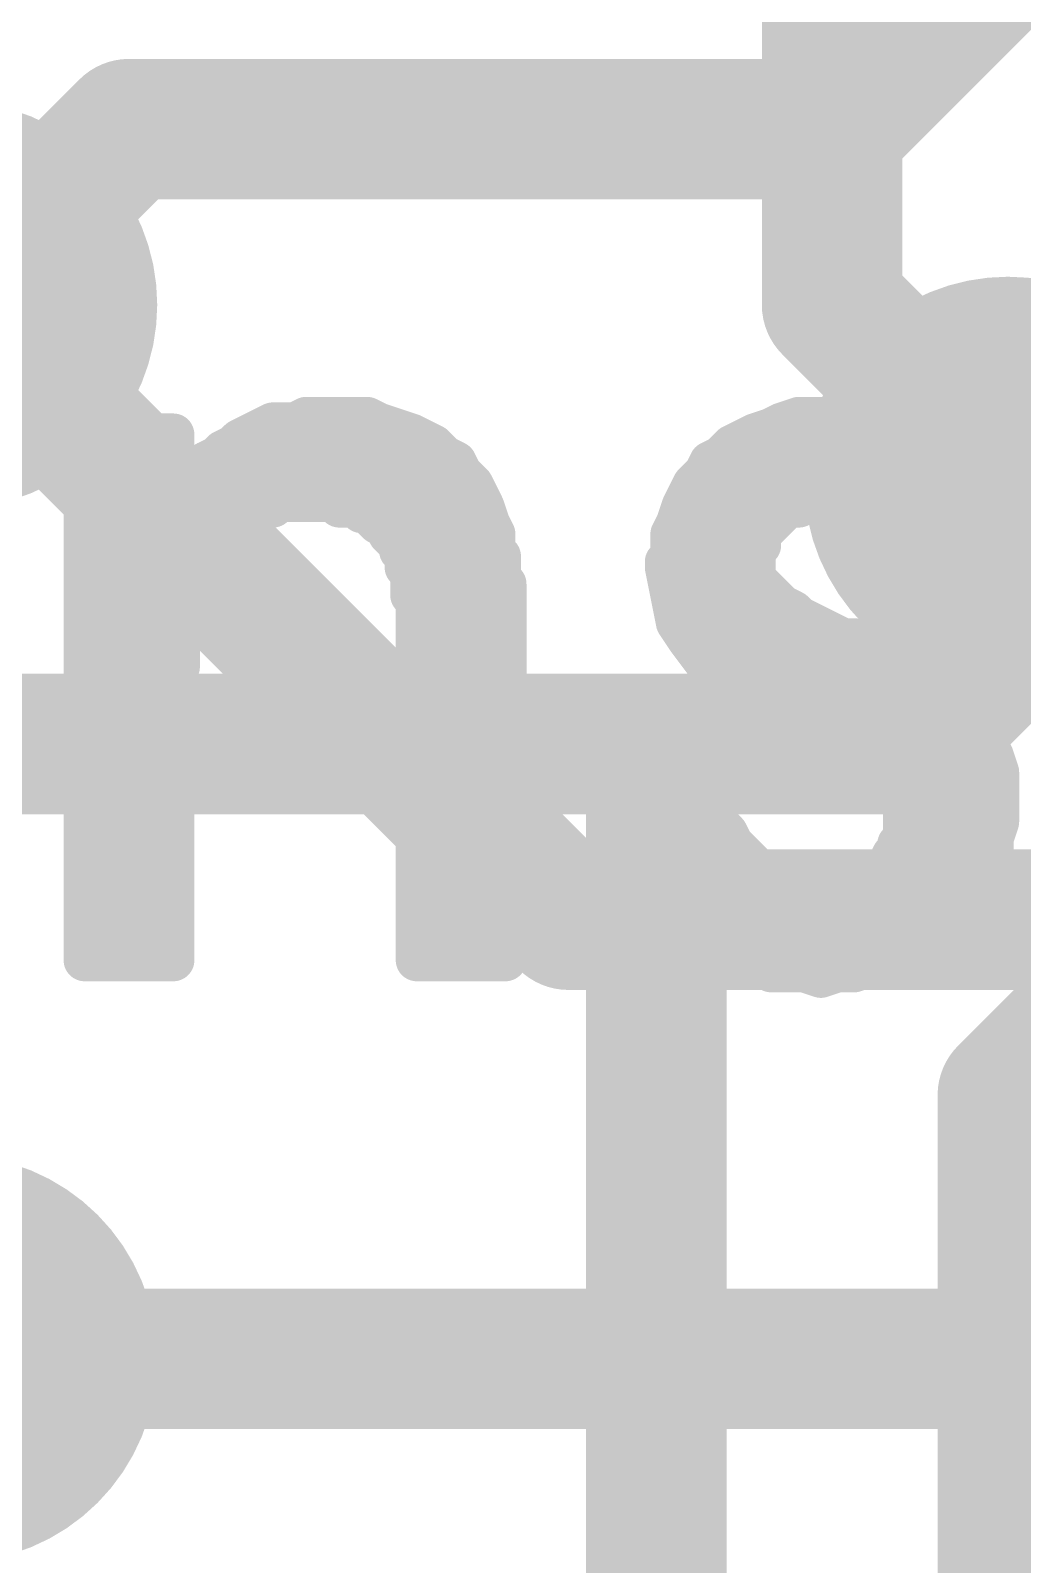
# Model space of a CAD drawing. Extents: x -0.5 to 61.7, y -0.1 to 16.6.
# Drawn here: x 24.905 to 26.696, y 3.756 to 6.528 of the extents above; entities that cross this region are included whole.
import ezdxf

# ---------------------------------------------------------------- set-up
doc = ezdxf.new("R2010")
doc.units = 0
for name, color, linetype in [('1', 12, 'CONTINUOUS'), ('16', 132, 'CONTINUOUS'), ('18', 110, 'CONTINUOUS'), ('21', 41, 'CONTINUOUS')]:
    doc.layers.add(name, color=color, linetype=linetype)

# ---------------------------------------------------------------- blocks, each defined once
blk = doc.blocks.new('ROUNDV')
at = {"const_width": 0.5}
blk.add_lwpolyline([(0, -0.25, 1), (0, 0.25, 1), (0, -0.25)], format="xyb", dxfattribs=at)

msp = doc.modelspace()

# ---------------------------------------------------------------- linework, layer by layer
at = {"layer": '1', "const_width": 0.254}
for points in [[(26.3525, 6.0325), (26.3525, 7.62)], [(25.8763, 4.9213), (24.765, 6.0325)], [(26.67, 5.715), (26.3525, 6.0325)], [(26.8288, 4.9213), (25.8763, 4.9213)], [(24.765, 4.1275), (26.67, 4.1275)], [(26.67, 4.1275), (27.6225, 3.175)]]:
    msp.add_lwpolyline(points, dxfattribs=at)
at = {"layer": '1', "const_width": 0.127}
for points in [[(26.3974, 6.0774, 1), (26.3076, 5.9876)], [(26.289, 6.0325, 1), (26.416, 6.0325)], [(26.6251, 5.6701, 1), (26.7149, 5.7599)], [(25.8763, 4.9848, 1), (25.8763, 4.8578)], [(25.8313, 4.8763, 1), (25.9212, 4.9662)], [(26.7149, 4.1724, 1), (26.6251, 4.0826)], [(26.67, 4.064, 1), (26.67, 4.191)]]:
    msp.add_lwpolyline(points, format="xyb", dxfattribs=at)
at = {"layer": '16', "const_width": 0.254}
for points in [[(26.3525, 6.35), (26.9575, 6.955)], [(25.0825, 6.35), (24.765, 6.0325)], [(26.3525, 6.35), (25.0825, 6.35)], [(26.8288, 5.715), (26.67, 5.715)], [(26.8288, 5.5716), (26.496, 5.2388)], [(27.4638, 5.3975), (26.67, 4.6037)], [(24.13, 5.2388), (26.035, 5.2388)], [(26.035, 5.2388), (26.496, 5.2388)], [(26.035, 1.27), (26.035, 5.2388)], [(26.67, 4.6037), (26.67, 2.9845)]]:
    msp.add_lwpolyline(points, dxfattribs=at)
at = {"layer": '16', "const_width": 0.127}
for points in [[(25.0825, 6.4135, 1), (25.0825, 6.2865)], [(25.1274, 6.3051, 1), (25.0376, 6.3949)], [(26.3525, 6.2865, 1), (26.3525, 6.4135)], [(26.3076, 6.3949, 1), (26.3974, 6.3051)], [(26.67, 5.7785, 1), (26.67, 5.6515)], [(26.035, 5.3023, 1), (26.035, 5.1753)], [(26.0985, 5.2388, 1), (25.9715, 5.2388)], [(26.035, 5.1753, 1), (26.035, 5.3023)], [(26.496, 5.1753, 1), (26.496, 5.3023)], [(26.451, 5.2837, 1), (26.5409, 5.1938)], [(26.7335, 4.6037, 1), (26.6065, 4.6037)], [(26.6251, 4.6487, 1), (26.7149, 4.5588)]]:
    msp.add_lwpolyline(points, format="xyb", dxfattribs=at)
at = {"layer": '21', "const_width": 0.0762}
for points in [[(25.3422, 5.818), (25.3223, 5.808)], [(25.3823, 5.818), (25.3422, 5.818)], [(25.4023, 5.828), (25.3823, 5.818)], [(25.5123, 5.828), (25.4023, 5.828)], [(25.5323, 5.818), (25.5123, 5.828)], [(25.5623, 5.808), (25.5323, 5.818)], [(26.2623, 5.818), (26.2423, 5.808)], [(26.2923, 5.828), (26.2623, 5.818)], [(26.3823, 5.828), (26.2923, 5.828)], [(26.4023, 5.818), (26.3823, 5.828)], [(26.4223, 5.818), (26.4023, 5.818)], [(26.4423, 5.808), (26.4223, 5.818)], [(25.1623, 5.798), (25.0023, 5.798)], [(25.0023, 5.798), (25.0023, 5.588)], [(25.0023, 5.7912), (25.1623, 5.7912)], [(25.1623, 5.688), (25.1623, 5.798)], [(25.2823, 5.788), (25.2722, 5.778)], [(25.3023, 5.798), (25.2823, 5.788)], [(25.2887, 5.7912), (25.6059, 5.7912)], [(25.3223, 5.808), (25.3023, 5.798)], [(25.5922, 5.798), (25.5623, 5.808)], [(25.6122, 5.788), (25.5922, 5.798)], [(25.6323, 5.778), (25.6122, 5.788)], [(26.1923, 5.788), (26.1723, 5.778)], [(26.2123, 5.798), (26.1923, 5.788)], [(26.1987, 5.7912), (26.4691, 5.7912)], [(26.2423, 5.808), (26.2123, 5.798)], [(26.4623, 5.798), (26.4423, 5.808)], [(26.4723, 5.788), (26.4623, 5.798)], [(26.4923, 5.778), (26.4723, 5.788)], [(25.2423, 5.758), (25.2223, 5.748)], [(25.2523, 5.768), (25.2423, 5.758)], [(25.2722, 5.778), (25.2523, 5.768)], [(25.6523, 5.758), (25.6323, 5.778)], [(25.6723, 5.748), (25.6523, 5.758)], [(26.1523, 5.758), (26.1323, 5.748)], [(26.1723, 5.778), (26.1523, 5.758)], [(26.5123, 5.768), (26.4923, 5.778)], [(26.5222, 5.748), (26.5123, 5.768)], [(25.2123, 5.728), (25.1923, 5.718)], [(25.2223, 5.748), (25.2123, 5.728)], [(25.6822, 5.728), (25.6723, 5.748)], [(25.7023, 5.708), (25.6822, 5.728)], [(26.1223, 5.728), (26.1023, 5.708)], [(26.1323, 5.748), (26.1223, 5.728)], [(26.5423, 5.738), (26.5222, 5.748)], [(26.5523, 5.718), (26.5423, 5.738)], [(25.0023, 5.715), (25.1623, 5.715)], [(25.1923, 5.718), (25.1822, 5.698)], [(25.1908, 5.715), (25.6953, 5.715)], [(25.7123, 5.688), (25.7023, 5.708)], [(26.1023, 5.708), (26.0922, 5.688)], [(26.1093, 5.715), (26.5553, 5.715)], [(26.5623, 5.708), (26.5523, 5.718)], [(26.5723, 5.688), (26.5623, 5.708)], [(25.1723, 5.688), (25.1623, 5.688)], [(25.1822, 5.698), (25.1723, 5.688)], [(25.3422, 5.668), (25.3523, 5.678)], [(25.3523, 5.678), (25.4523, 5.678)], [(25.4523, 5.678), (25.4623, 5.668)], [(25.7223, 5.668), (25.7123, 5.688)], [(26.0922, 5.688), (26.0823, 5.668)], [(26.2923, 5.668), (26.3023, 5.678)], [(26.3023, 5.678), (26.3622, 5.678)], [(26.3622, 5.678), (26.3723, 5.668)], [(26.5823, 5.668), (26.5723, 5.688)], [(25.2722, 5.638), (25.2823, 5.648)], [(25.2823, 5.648), (25.2923, 5.658)], [(25.2923, 5.658), (25.3023, 5.658)], [(25.3023, 5.658), (25.3123, 5.668)], [(25.3123, 5.668), (25.3422, 5.668)], [(25.4623, 5.668), (25.4923, 5.668)], [(25.4923, 5.668), (25.5023, 5.658)], [(25.5023, 5.658), (25.5123, 5.658)], [(25.5123, 5.658), (25.5222, 5.648)], [(25.5222, 5.648), (25.5323, 5.638)], [(25.7323, 5.638), (25.7223, 5.668)], [(26.0823, 5.668), (26.0723, 5.638)], [(26.2423, 5.638), (26.2523, 5.648)], [(26.2523, 5.648), (26.2623, 5.658)], [(26.2623, 5.658), (26.2722, 5.668)], [(26.2722, 5.668), (26.2923, 5.668)], [(26.3723, 5.668), (26.3823, 5.658)], [(26.3823, 5.658), (26.3923, 5.658)], [(26.3923, 5.658), (26.4023, 5.648)], [(26.4023, 5.648), (26.4123, 5.648)], [(26.4123, 5.648), (26.4223, 5.638)], [(26.4723, 5.588), (26.5922, 5.648)], [(26.5922, 5.648), (26.5823, 5.668)], [(25.0023, 5.6388), (25.2731, 5.6388)], [(25.2323, 5.608), (25.2423, 5.618)], [(25.2423, 5.618), (25.2523, 5.628)], [(25.2523, 5.628), (25.2623, 5.638)], [(25.2623, 5.638), (25.2722, 5.638)], [(25.5314, 5.6388), (25.732, 5.6388)], [(25.5323, 5.638), (25.5423, 5.638)], [(25.5423, 5.638), (25.5523, 5.628)], [(25.5523, 5.628), (25.5523, 5.618)], [(25.5523, 5.618), (25.5623, 5.608)], [(25.7423, 5.618), (25.7323, 5.638)], [(25.7423, 5.588), (25.7423, 5.618)], [(26.0723, 5.638), (26.0623, 5.618)], [(26.0623, 5.618), (26.0623, 5.588)], [(26.0725, 5.6388), (26.2431, 5.6388)], [(26.2223, 5.618), (26.2323, 5.628)], [(26.2223, 5.598), (26.2223, 5.618)], [(26.2323, 5.628), (26.2423, 5.638)], [(26.4215, 5.6388), (26.5739, 5.6388)], [(26.4223, 5.638), (26.4223, 5.628)], [(26.4223, 5.628), (26.4322, 5.628)], [(26.4322, 5.628), (26.4322, 5.618)], [(26.4322, 5.618), (26.4423, 5.608)], [(25.2223, 5.588), (25.2323, 5.598)], [(25.2323, 5.598), (25.2323, 5.608)], [(25.5623, 5.608), (25.5723, 5.598)], [(25.5723, 5.598), (25.5723, 5.588)], [(26.2123, 5.588), (26.2223, 5.598)], [(26.4423, 5.608), (26.4523, 5.598)], [(26.4523, 5.598), (26.4523, 5.588)], [(25.0023, 5.588), (25.0023, 4.848)], [(25.2223, 5.588), (25.0023, 5.588)], [(25.0023, 5.588), (25.2223, 5.588)], [(25.0023, 5.5626), (25.2046, 5.5626)], [(25.2023, 5.558), (25.2123, 5.578)], [(25.2123, 5.578), (25.2223, 5.588)], [(25.5723, 5.588), (25.5823, 5.578)], [(25.7423, 5.588), (25.5723, 5.588)], [(25.5723, 5.588), (25.7423, 5.588)], [(25.5823, 5.578), (25.5823, 5.558)], [(25.5823, 5.5626), (25.7523, 5.5626)], [(25.7523, 5.578), (25.7423, 5.588)], [(25.7523, 5.538), (25.7523, 5.578)], [(26.0623, 5.568), (26.0523, 5.568)], [(26.0523, 5.568), (26.0523, 5.558)], [(26.0523, 5.5626), (26.2123, 5.5626)], [(26.0623, 5.588), (26.0623, 5.568)], [(26.2123, 5.588), (26.0623, 5.588)], [(26.0623, 5.588), (26.2123, 5.588)], [(26.2123, 5.538), (26.2123, 5.588)], [(26.4523, 5.588), (26.4523, 5.578)], [(26.4723, 5.588), (26.4523, 5.588)], [(26.4523, 5.588), (26.4723, 5.588)], [(26.4523, 5.578), (26.4623, 5.578)], [(26.4623, 5.578), (26.4723, 5.588)], [(25.1923, 5.528), (25.2023, 5.548)], [(25.2023, 5.548), (25.2023, 5.558)], [(25.5823, 5.558), (25.5922, 5.548)], [(25.5922, 5.548), (25.5922, 5.508)], [(25.7623, 5.528), (25.7523, 5.538)], [(26.0523, 5.558), (26.0623, 5.508)], [(26.2223, 5.528), (26.2123, 5.538)], [(25.1822, 5.508), (25.1923, 5.528)], [(25.1822, 5.478), (25.1822, 5.508)], [(25.5922, 5.508), (25.6023, 5.498)], [(25.7623, 4.848), (25.7623, 5.528)], [(26.0623, 5.508), (26.0723, 5.458)], [(26.2323, 5.518), (26.2223, 5.528)], [(26.2423, 5.508), (26.2323, 5.518)], [(26.2523, 5.498), (26.2423, 5.508)], [(25.0023, 5.4864), (25.1822, 5.4864)], [(25.6023, 5.498), (25.6023, 4.848)], [(25.6023, 5.4864), (25.7623, 5.4864)], [(26.0666, 5.4864), (26.2655, 5.4864)], [(26.2623, 5.488), (26.2523, 5.498)], [(26.2823, 5.478), (26.2623, 5.488)], [(25.1723, 5.458), (25.1822, 5.478)], [(25.1723, 5.378), (25.1723, 5.458)], [(26.0723, 5.458), (26.0922, 5.428)], [(26.2923, 5.468), (26.2823, 5.478)], [(26.3123, 5.458), (26.2923, 5.468)], [(26.3323, 5.448), (26.3123, 5.458)], [(26.0922, 5.428), (26.1223, 5.388)], [(26.3523, 5.438), (26.3323, 5.448)], [(26.3723, 5.428), (26.3523, 5.438)], [(26.3923, 5.428), (26.3723, 5.428)], [(26.4123, 5.418), (26.3923, 5.428)], [(25.0023, 5.4102), (25.1723, 5.4102)], [(25.6023, 5.4102), (25.7623, 5.4102)], [(26.1056, 5.4102), (26.4279, 5.4102)], [(26.4322, 5.408), (26.4123, 5.418)], [(26.4523, 5.398), (26.4322, 5.408)], [(26.4723, 5.388), (26.4523, 5.398)], [(25.1623, 5.358), (25.1723, 5.378)], [(26.1223, 5.388), (26.1523, 5.368)], [(26.1523, 5.368), (26.1923, 5.348)], [(26.4923, 5.378), (26.4723, 5.388)], [(26.5123, 5.368), (26.4923, 5.378)], [(26.5323, 5.358), (26.5123, 5.368)], [(25.1623, 4.848), (25.1623, 5.358)], [(26.1923, 5.348), (26.2323, 5.328)], [(26.5523, 5.338), (26.5323, 5.358)], [(25.0023, 5.334), (25.1623, 5.334)], [(25.6023, 5.334), (25.7623, 5.334)], [(26.2203, 5.334), (26.5602, 5.334)], [(26.2323, 5.328), (26.2722, 5.308)], [(26.5723, 5.328), (26.5523, 5.338)], [(26.5823, 5.308), (26.5723, 5.328)], [(26.2722, 5.308), (26.3123, 5.288)], [(26.3123, 5.288), (26.3523, 5.268)], [(26.6023, 5.298), (26.5823, 5.308)], [(26.6122, 5.278), (26.6023, 5.298)], [(25.0023, 5.2578), (25.1623, 5.2578)], [(25.6023, 5.2578), (25.7623, 5.2578)], [(26.3523, 5.268), (26.3823, 5.258)], [(26.3823, 5.258), (26.4223, 5.238)], [(26.3827, 5.2578), (26.6224, 5.2578)], [(26.6223, 5.258), (26.6122, 5.278)], [(26.6323, 5.238), (26.6223, 5.258)], [(26.4223, 5.238), (26.4423, 5.208)], [(26.6423, 5.218), (26.6323, 5.238)], [(26.4423, 5.208), (26.4723, 5.188)], [(26.6523, 5.188), (26.6423, 5.218)], [(25.0023, 5.1816), (25.1623, 5.1816)], [(25.6023, 5.1816), (25.7623, 5.1816)], [(26.4723, 5.188), (26.4823, 5.158)], [(26.4744, 5.1816), (26.6523, 5.1816)], [(26.6523, 5.098), (26.6523, 5.188)], [(26.4823, 5.158), (26.4823, 5.068)], [(26.1423, 5.128), (25.9923, 5.068)], [(26.1423, 5.108), (26.1423, 5.128)], [(25.0023, 5.1054), (25.1623, 5.1054)], [(25.6023, 5.1054), (25.7623, 5.1054)], [(26.0858, 5.1054), (26.1436, 5.1054)], [(26.1523, 5.088), (26.1423, 5.108)], [(26.4823, 5.1054), (26.6523, 5.1054)], [(26.6423, 5.068), (26.6523, 5.098)], [(25.9923, 5.068), (26.0023, 5.038)], [(26.1623, 5.078), (26.1523, 5.088)], [(26.1723, 5.058), (26.1623, 5.078)], [(26.4823, 5.068), (26.4723, 5.058)], [(26.6423, 5.038), (26.6423, 5.068)], [(26.0023, 5.038), (26.0123, 5.008)], [(26.1822, 5.048), (26.1723, 5.058)], [(26.1923, 5.038), (26.1822, 5.048)], [(26.2023, 5.028), (26.1923, 5.038)], [(26.4623, 5.038), (26.4523, 5.018)], [(26.4723, 5.048), (26.4623, 5.038)], [(26.4723, 5.058), (26.4723, 5.048)], [(26.6323, 5.008), (26.6423, 5.038)], [(25.0023, 5.0292), (25.1623, 5.0292)], [(25.6023, 5.0292), (25.7623, 5.0292)], [(26.0052, 5.0292), (26.2011, 5.0292)], [(26.0123, 5.008), (26.0323, 4.988)], [(26.2123, 5.018), (26.2023, 5.028)], [(26.2223, 5.008), (26.2123, 5.018)], [(26.2323, 4.998), (26.2223, 5.008)], [(26.4322, 5.008), (26.4223, 4.998)], [(26.4423, 5.008), (26.4322, 5.008)], [(26.4523, 5.018), (26.4423, 5.008)], [(26.4579, 5.0292), (26.6393, 5.0292)], [(26.6122, 4.978), (26.6323, 5.008)], [(26.0323, 4.988), (26.0423, 4.958)], [(26.2523, 4.988), (26.2323, 4.998)], [(26.2623, 4.988), (26.2523, 4.988)], [(26.2823, 4.978), (26.2623, 4.988)], [(26.3923, 4.988), (26.3823, 4.978)], [(26.4023, 4.988), (26.3923, 4.988)], [(26.4223, 4.998), (26.4023, 4.988)], [(25.0023, 4.953), (25.1623, 4.953)], [(25.6023, 4.953), (25.7623, 4.953)], [(26.0423, 4.958), (26.0623, 4.938)], [(26.0473, 4.953), (26.5989, 4.953)], [(26.3123, 4.978), (26.2823, 4.978)], [(26.3323, 4.968), (26.3123, 4.978)], [(26.3523, 4.978), (26.3323, 4.968)], [(26.3823, 4.978), (26.3523, 4.978)], [(26.5823, 4.928), (26.6023, 4.958)], [(26.6023, 4.958), (26.6122, 4.978)], [(26.0623, 4.938), (26.0823, 4.918)], [(26.5623, 4.908), (26.5823, 4.928)], [(26.0823, 4.918), (26.1023, 4.908)], [(26.1023, 4.908), (26.1223, 4.888)], [(26.5323, 4.888), (26.5623, 4.908)], [(25.0023, 4.8768), (25.1623, 4.8768)], [(25.6023, 4.8768), (25.7623, 4.8768)], [(26.1223, 4.888), (26.1423, 4.868)], [(26.1334, 4.8768), (26.5211, 4.8768)], [(26.5123, 4.868), (26.5323, 4.888)], [(25.0023, 4.848), (25.1623, 4.848)], [(25.6023, 4.848), (25.7623, 4.848)], [(26.1423, 4.868), (26.1723, 4.858)], [(26.1723, 4.858), (26.1923, 4.848)], [(26.1923, 4.848), (26.2223, 4.838)], [(26.4223, 4.838), (26.4523, 4.848)], [(26.4523, 4.848), (26.4823, 4.858)], [(26.4823, 4.858), (26.5123, 4.868)], [(26.2223, 4.838), (26.2423, 4.828)], [(26.2423, 4.828), (26.3023, 4.828)], [(26.3023, 4.828), (26.3323, 4.818)], [(26.3323, 4.818), (26.3622, 4.828)], [(26.3622, 4.828), (26.3923, 4.828)], [(26.3923, 4.828), (26.4223, 4.838)]]:
    msp.add_lwpolyline(points, dxfattribs=at)
at = {"layer": '21', "const_width": 0.0381}
for points in [[(25.3422, 5.8371, 1), (25.3422, 5.799)], [(25.3508, 5.801, 1), (25.3337, 5.835)], [(25.3737, 5.835, 1), (25.3908, 5.801)], [(25.3823, 5.799, 1), (25.3823, 5.8371)], [(25.4023, 5.8471, 1), (25.4023, 5.809)], [(25.4108, 5.811, 1), (25.3937, 5.845)], [(25.5208, 5.845, 1), (25.5037, 5.811)], [(25.5123, 5.809, 1), (25.5123, 5.8471)], [(25.5383, 5.8361, 1), (25.5262, 5.7999)], [(25.5237, 5.801, 1), (25.5408, 5.835)], [(26.2562, 5.8361, 1), (26.2683, 5.7999)], [(26.2708, 5.801, 1), (26.2537, 5.835)], [(26.2923, 5.8471, 1), (26.2923, 5.809)], [(26.2983, 5.8099, 1), (26.2862, 5.8461)], [(26.3908, 5.845, 1), (26.3737, 5.811)], [(26.3823, 5.809, 1), (26.3823, 5.8471)], [(26.4023, 5.8371, 1), (26.4023, 5.799)], [(26.3937, 5.801, 1), (26.4108, 5.835)], [(26.4308, 5.835, 1), (26.4137, 5.801)], [(26.4223, 5.799, 1), (26.4223, 5.8371)], [(25.0023, 5.8171, 1), (25.0023, 5.779)], [(25.0213, 5.798, 1), (24.9832, 5.798)], [(25.0023, 5.8102, 1), (25.0023, 5.7721)], [(25.1813, 5.798, 1), (25.1432, 5.798)], [(25.1623, 5.779, 1), (25.1623, 5.8171)], [(25.1623, 5.7721, 1), (25.1623, 5.8102)], [(25.2737, 5.805, 1), (25.2908, 5.771)], [(25.2957, 5.7745, 1), (25.2688, 5.8015)], [(25.2887, 5.8102, 1), (25.2887, 5.7721)], [(25.2937, 5.815, 1), (25.3108, 5.781)], [(25.3108, 5.781, 1), (25.2937, 5.815)], [(25.3137, 5.825, 1), (25.3308, 5.791)], [(25.3308, 5.791, 1), (25.3137, 5.825)], [(25.5683, 5.8261, 1), (25.5562, 5.7899)], [(25.5562, 5.7899, 1), (25.5683, 5.8261)], [(25.6008, 5.815, 1), (25.5837, 5.781)], [(25.5862, 5.7799, 1), (25.5983, 5.8161)], [(25.6208, 5.805, 1), (25.6037, 5.771)], [(25.6037, 5.771, 1), (25.6208, 5.805)], [(25.6059, 5.7721, 1), (25.6059, 5.8102)], [(26.1837, 5.805, 1), (26.2008, 5.771)], [(26.1987, 5.8102, 1), (26.1987, 5.7721)], [(26.2008, 5.771, 1), (26.1837, 5.805)], [(26.2062, 5.8161, 1), (26.2183, 5.7799)], [(26.2208, 5.781, 1), (26.2037, 5.815)], [(26.2337, 5.825, 1), (26.2508, 5.791)], [(26.2483, 5.7899, 1), (26.2362, 5.8261)], [(26.4508, 5.825, 1), (26.4337, 5.791)], [(26.4337, 5.791, 1), (26.4508, 5.825)], [(26.4757, 5.8115, 1), (26.4488, 5.7845)], [(26.4808, 5.805, 1), (26.4637, 5.771)], [(26.4537, 5.781, 1), (26.4708, 5.815)], [(26.4691, 5.7721, 1), (26.4691, 5.8102)], [(25.2437, 5.785, 1), (25.2608, 5.751)], [(25.2508, 5.741, 1), (25.2337, 5.775)], [(25.2657, 5.7545, 1), (25.2388, 5.7815)], [(25.2588, 5.7915, 1), (25.2857, 5.7645)], [(25.2808, 5.761, 1), (25.2637, 5.795)], [(25.6457, 5.7915, 1), (25.6188, 5.7645)], [(25.6237, 5.761, 1), (25.6408, 5.795)], [(25.6608, 5.775, 1), (25.6437, 5.741)], [(26.1608, 5.741, 1), (26.1437, 5.775)], [(26.1637, 5.795, 1), (26.1808, 5.761)], [(26.1857, 5.7645, 1), (26.1588, 5.7915)], [(26.4588, 5.7745, 1), (26.4857, 5.8015)], [(26.5008, 5.795, 1), (26.4837, 5.761)], [(26.4837, 5.761, 1), (26.5008, 5.795)], [(26.5293, 5.7765, 1), (26.4952, 5.7595)], [(26.5037, 5.751, 1), (26.5208, 5.785)], [(25.2137, 5.765, 1), (25.2308, 5.731)], [(25.2208, 5.711, 1), (25.2037, 5.745)], [(25.2393, 5.7395, 1), (25.2052, 5.7565)], [(25.2288, 5.7715, 1), (25.2557, 5.7445)], [(25.6388, 5.7445, 1), (25.6657, 5.7715)], [(25.6893, 5.7565, 1), (25.6552, 5.7395)], [(25.6957, 5.7415, 1), (25.6688, 5.7145)], [(25.6637, 5.731, 1), (25.6808, 5.765)], [(26.1357, 5.7145, 1), (26.1088, 5.7415)], [(26.1237, 5.765, 1), (26.1408, 5.731)], [(26.1493, 5.7395, 1), (26.1152, 5.7565)], [(26.1388, 5.7715, 1), (26.1657, 5.7445)], [(26.5308, 5.765, 1), (26.5137, 5.731)], [(26.5052, 5.7395, 1), (26.5393, 5.7565)], [(26.5593, 5.7465, 1), (26.5252, 5.7295)], [(26.5337, 5.721, 1), (26.5508, 5.755)], [(25.0023, 5.734, 1), (25.0023, 5.6959)], [(25.1623, 5.6959, 1), (25.1623, 5.734)], [(25.1908, 5.734, 1), (25.1908, 5.6959)], [(25.1837, 5.735, 1), (25.2008, 5.701)], [(25.2093, 5.7095, 1), (25.1752, 5.7265)], [(25.1952, 5.7365, 1), (25.2293, 5.7195)], [(25.6652, 5.7195, 1), (25.6993, 5.7365)], [(25.7193, 5.7165, 1), (25.6852, 5.6995)], [(25.6888, 5.6945, 1), (25.7157, 5.7215)], [(25.6953, 5.6959, 1), (25.6953, 5.734)], [(26.0888, 5.7215, 1), (26.1157, 5.6945)], [(26.1193, 5.6995, 1), (26.0852, 5.7165)], [(26.1093, 5.734, 1), (26.1093, 5.6959)], [(26.1052, 5.7365, 1), (26.1393, 5.7195)], [(26.5657, 5.7315, 1), (26.5388, 5.7045)], [(26.5352, 5.7095, 1), (26.5693, 5.7265)], [(26.5793, 5.7165, 1), (26.5452, 5.6995)], [(26.5488, 5.6945, 1), (26.5757, 5.7215)], [(26.5553, 5.6959, 1), (26.5553, 5.734)], [(25.1623, 5.7071, 1), (25.1623, 5.669)], [(25.1588, 5.7015, 1), (25.1857, 5.6745)], [(25.1652, 5.7065, 1), (25.1993, 5.6895)], [(25.1957, 5.6845, 1), (25.1688, 5.7115)], [(25.1723, 5.669, 1), (25.1723, 5.7071)], [(25.3523, 5.697, 1), (25.3523, 5.6589)], [(25.3657, 5.6645, 1), (25.3388, 5.6915)], [(25.4657, 5.6915, 1), (25.4388, 5.6645)], [(25.4523, 5.6589, 1), (25.4523, 5.697)], [(25.7293, 5.6965, 1), (25.6952, 5.6795)], [(25.6952, 5.6795, 1), (25.7293, 5.6965)], [(26.0752, 5.6965, 1), (26.1093, 5.6795)], [(26.1093, 5.6795, 1), (26.0752, 5.6965)], [(26.3023, 5.697, 1), (26.3023, 5.6589)], [(26.3157, 5.6645, 1), (26.2888, 5.6915)], [(26.3757, 5.6915, 1), (26.3488, 5.6645)], [(26.3622, 5.6589, 1), (26.3622, 5.697)], [(26.5893, 5.6965, 1), (26.5552, 5.6795)], [(26.5552, 5.6795, 1), (26.5893, 5.6965)], [(25.1432, 5.688, 1), (25.1813, 5.688)], [(25.2957, 5.6345, 1), (25.2688, 5.6615)], [(25.2923, 5.6771, 1), (25.2923, 5.639)], [(25.3057, 5.6445, 1), (25.2788, 5.6715)], [(25.2888, 5.6715, 1), (25.3157, 5.6445)], [(25.3123, 5.6871, 1), (25.3123, 5.649)], [(25.3257, 5.6545, 1), (25.2988, 5.6815)], [(25.3023, 5.639, 1), (25.3023, 5.6771)], [(25.3288, 5.6815, 1), (25.3557, 5.6545)], [(25.3422, 5.649, 1), (25.3422, 5.6871)], [(25.4623, 5.6871, 1), (25.4623, 5.649)], [(25.4488, 5.6545, 1), (25.4757, 5.6815)], [(25.5057, 5.6815, 1), (25.4788, 5.6545)], [(25.5023, 5.6771, 1), (25.5023, 5.639)], [(25.4888, 5.6445, 1), (25.5157, 5.6715)], [(25.4923, 5.649, 1), (25.4923, 5.6871)], [(25.5257, 5.6715, 1), (25.4988, 5.6445)], [(25.5357, 5.6615, 1), (25.5088, 5.6345)], [(25.5123, 5.639, 1), (25.5123, 5.6771)], [(25.7403, 5.674, 1), (25.7042, 5.662)], [(25.7052, 5.6595, 1), (25.7393, 5.6765)], [(26.0652, 5.6765, 1), (26.0993, 5.6595)], [(26.1003, 5.662, 1), (26.0642, 5.674)], [(26.2657, 5.6345, 1), (26.2388, 5.6615)], [(26.2488, 5.6715, 1), (26.2757, 5.6445)], [(26.2757, 5.6445, 1), (26.2488, 5.6715)], [(26.2722, 5.6871, 1), (26.2722, 5.649)], [(26.2857, 5.6545, 1), (26.2588, 5.6815)], [(26.2788, 5.6815, 1), (26.3057, 5.6545)], [(26.2923, 5.649, 1), (26.2923, 5.6871)], [(26.3857, 5.6815, 1), (26.3588, 5.6545)], [(26.3588, 5.6545, 1), (26.3857, 5.6815)], [(26.3823, 5.6771, 1), (26.3823, 5.639)], [(26.3688, 5.6445, 1), (26.3957, 5.6715)], [(26.4057, 5.6715, 1), (26.3788, 5.6445)], [(26.4023, 5.6671, 1), (26.4023, 5.629)], [(26.3923, 5.639, 1), (26.3923, 5.6771)], [(26.4257, 5.6615, 1), (26.3988, 5.6345)], [(26.4123, 5.629, 1), (26.4123, 5.6671)], [(26.5993, 5.6765, 1), (26.5652, 5.6595)], [(26.5652, 5.6595, 1), (26.5993, 5.6765)], [(26.6008, 5.631, 1), (26.5837, 5.665)], [(25.0023, 5.6579, 1), (25.0023, 5.6198)], [(25.2557, 5.6045, 1), (25.2288, 5.6315)], [(25.2388, 5.6415, 1), (25.2657, 5.6145)], [(25.2657, 5.6145, 1), (25.2388, 5.6415)], [(25.2623, 5.657, 1), (25.2623, 5.6189)], [(25.2757, 5.6245, 1), (25.2488, 5.6515)], [(25.2588, 5.6515, 1), (25.2857, 5.6245)], [(25.2688, 5.6615, 1), (25.2957, 5.6345)], [(25.2722, 5.6189, 1), (25.2722, 5.657)], [(25.2731, 5.6198, 1), (25.2731, 5.6579)], [(25.5088, 5.6345, 1), (25.5357, 5.6615)], [(25.5314, 5.6579, 1), (25.5314, 5.6198)], [(25.5323, 5.657, 1), (25.5323, 5.6189)], [(25.5188, 5.6245, 1), (25.5457, 5.6515)], [(25.5557, 5.6515, 1), (25.5288, 5.6245)], [(25.5657, 5.6315, 1), (25.5388, 5.6045)], [(25.5713, 5.628, 1), (25.5332, 5.628)], [(25.5388, 5.6145, 1), (25.5657, 5.6415)], [(25.5423, 5.6189, 1), (25.5423, 5.657)], [(25.7493, 5.6465, 1), (25.7152, 5.6295)], [(25.7142, 5.632, 1), (25.7503, 5.644)], [(25.7613, 5.618, 1), (25.7232, 5.618)], [(25.732, 5.6198, 1), (25.732, 5.6579)], [(26.0813, 5.618, 1), (26.0432, 5.618)], [(26.0542, 5.644, 1), (26.0903, 5.632)], [(26.0725, 5.6579, 1), (26.0725, 5.6198)], [(26.0893, 5.6295, 1), (26.0552, 5.6465)], [(26.2413, 5.618, 1), (26.2032, 5.618)], [(26.2188, 5.6415, 1), (26.2457, 5.6145)], [(26.2457, 5.6145, 1), (26.2188, 5.6415)], [(26.2288, 5.6515, 1), (26.2557, 5.6245)], [(26.2557, 5.6245, 1), (26.2288, 5.6515)], [(26.2388, 5.6615, 1), (26.2657, 5.6345)], [(26.2431, 5.6198, 1), (26.2431, 5.6579)], [(26.3888, 5.6345, 1), (26.4157, 5.6615)], [(26.4215, 5.6579, 1), (26.4215, 5.6198)], [(26.4413, 5.638, 1), (26.4032, 5.638)], [(26.4223, 5.6471, 1), (26.4223, 5.609)], [(26.4088, 5.6245, 1), (26.4357, 5.6515)], [(26.4513, 5.628, 1), (26.4132, 5.628)], [(26.4457, 5.6315, 1), (26.4188, 5.6045)], [(26.4322, 5.609, 1), (26.4322, 5.6471)], [(26.5739, 5.6198, 1), (26.5739, 5.6579)], [(26.5752, 5.6395, 1), (26.6093, 5.6565)], [(25.2188, 5.6215, 1), (25.2457, 5.5945)], [(25.2513, 5.608, 1), (25.2132, 5.608)], [(25.2457, 5.5845, 1), (25.2188, 5.6115)], [(25.2288, 5.6315, 1), (25.2557, 5.6045)], [(25.5332, 5.618, 1), (25.5713, 5.618)], [(25.5757, 5.6215, 1), (25.5488, 5.5945)], [(25.5488, 5.5945, 1), (25.5757, 5.6215)], [(25.5913, 5.598, 1), (25.5532, 5.598)], [(25.5588, 5.5845, 1), (25.5857, 5.6115)], [(25.7252, 5.6095, 1), (25.7593, 5.6265)], [(26.0452, 5.6265, 1), (26.0793, 5.6095)], [(26.2088, 5.6315, 1), (26.2357, 5.6045)], [(26.2357, 5.5845, 1), (26.2088, 5.6115)], [(26.4032, 5.628, 1), (26.4413, 5.628)], [(26.4132, 5.618, 1), (26.4513, 5.618)], [(26.4557, 5.6215, 1), (26.4288, 5.5945)], [(26.4288, 5.5945, 1), (26.4557, 5.6215)], [(26.4713, 5.598, 1), (26.4332, 5.598)], [(26.4388, 5.5845, 1), (26.4657, 5.6115)], [(25.0213, 5.588, 1), (24.9832, 5.588)], [(25.0023, 5.6071, 1), (25.0023, 5.569)], [(25.0023, 5.6071, 1), (25.0023, 5.569)], [(24.9832, 5.588, 1), (25.0213, 5.588)], [(25.0023, 5.5817, 1), (25.0023, 5.5436)], [(25.1988, 5.5915, 1), (25.2257, 5.5645)], [(25.2293, 5.5695, 1), (25.1952, 5.5865)], [(25.2088, 5.6015, 1), (25.2357, 5.5745)], [(25.2046, 5.5436, 1), (25.2046, 5.5817)], [(25.2357, 5.5745, 1), (25.2088, 5.6015)], [(25.2132, 5.598, 1), (25.2513, 5.598)], [(25.2223, 5.569, 1), (25.2223, 5.6071)], [(25.2223, 5.569, 1), (25.2223, 5.6071)], [(25.5857, 5.6015, 1), (25.5588, 5.5745)], [(25.5723, 5.6071, 1), (25.5723, 5.569)], [(25.5723, 5.6071, 1), (25.5723, 5.569)], [(25.5532, 5.588, 1), (25.5913, 5.588)], [(25.6013, 5.578, 1), (25.5632, 5.578)], [(25.5823, 5.5817, 1), (25.5823, 5.5436)], [(25.5688, 5.5645, 1), (25.5957, 5.5915)], [(25.7557, 5.6015, 1), (25.7288, 5.5745)], [(25.7232, 5.588, 1), (25.7613, 5.588)], [(25.7713, 5.578, 1), (25.7332, 5.578)], [(25.7388, 5.5645, 1), (25.7657, 5.5915)], [(25.7423, 5.569, 1), (25.7423, 5.6071)], [(25.7423, 5.569, 1), (25.7423, 5.6071)], [(25.7523, 5.5436, 1), (25.7523, 5.5817)], [(26.0523, 5.5871, 1), (26.0523, 5.549)], [(26.0713, 5.568, 1), (26.0332, 5.568)], [(26.0523, 5.5817, 1), (26.0523, 5.5436)], [(26.0813, 5.588, 1), (26.0432, 5.588)], [(26.0432, 5.588, 1), (26.0813, 5.588)], [(26.0623, 5.6071, 1), (26.0623, 5.569)], [(26.0623, 5.6071, 1), (26.0623, 5.569)], [(26.0623, 5.549, 1), (26.0623, 5.5871)], [(26.1988, 5.6015, 1), (26.2257, 5.5745)], [(26.2313, 5.588, 1), (26.1932, 5.588)], [(26.2032, 5.598, 1), (26.2413, 5.598)], [(26.2123, 5.569, 1), (26.2123, 5.6071)], [(26.2123, 5.569, 1), (26.2123, 5.6071)], [(26.2123, 5.5436, 1), (26.2123, 5.5817)], [(26.4713, 5.588, 1), (26.4332, 5.588)], [(26.4332, 5.588, 1), (26.4713, 5.588)], [(26.4523, 5.6071, 1), (26.4523, 5.569)], [(26.4523, 5.6071, 1), (26.4523, 5.569)], [(26.4523, 5.5971, 1), (26.4523, 5.559)], [(26.4488, 5.5915, 1), (26.4757, 5.5645)], [(26.4637, 5.605, 1), (26.4808, 5.571)], [(26.4857, 5.5745, 1), (26.4588, 5.6015)], [(26.4623, 5.559, 1), (26.4623, 5.5971)], [(26.4723, 5.569, 1), (26.4723, 5.6071)], [(26.4723, 5.569, 1), (26.4723, 5.6071)], [(25.2213, 5.558, 1), (25.1832, 5.558)], [(25.1852, 5.5665, 1), (25.2193, 5.5495)], [(25.2193, 5.5395, 1), (25.1852, 5.5565)], [(25.5957, 5.5715, 1), (25.5688, 5.5445)], [(25.5632, 5.558, 1), (25.6013, 5.558)], [(25.6113, 5.548, 1), (25.5732, 5.548)], [(25.5788, 5.5345, 1), (25.6057, 5.5615)], [(25.7657, 5.5515, 1), (25.7388, 5.5245)], [(26.0709, 5.5617, 1), (26.0336, 5.5543)], [(26.0332, 5.558, 1), (26.0713, 5.558)], [(26.0432, 5.568, 1), (26.0813, 5.568)], [(26.2257, 5.5515, 1), (26.1988, 5.5245)], [(26.4332, 5.578, 1), (26.4713, 5.578)], [(25.2013, 5.508, 1), (25.1632, 5.508)], [(25.1752, 5.5365, 1), (25.2093, 5.5195)], [(25.2093, 5.5195, 1), (25.1752, 5.5365)], [(25.1832, 5.548, 1), (25.2213, 5.548)], [(25.6057, 5.5215, 1), (25.5788, 5.4945)], [(25.7332, 5.538, 1), (25.7713, 5.538)], [(25.7813, 5.528, 1), (25.7432, 5.528)], [(25.7488, 5.5145, 1), (25.7757, 5.5415)], [(26.0809, 5.5117, 1), (26.0436, 5.5043)], [(26.1932, 5.538, 1), (26.2313, 5.538)], [(26.2357, 5.5415, 1), (26.2088, 5.5145)], [(26.2088, 5.5145, 1), (26.2357, 5.5415)], [(26.2457, 5.5315, 1), (26.2188, 5.5045)], [(26.2188, 5.5045, 1), (26.2457, 5.5315)], [(26.2557, 5.5215, 1), (26.2288, 5.4945)], [(25.0023, 5.5055, 1), (25.0023, 5.4674)], [(25.1652, 5.5165, 1), (25.1993, 5.4995)], [(25.1822, 5.4674, 1), (25.1822, 5.5055)], [(25.5732, 5.508, 1), (25.6113, 5.508)], [(25.6213, 5.498, 1), (25.5832, 5.498)], [(25.6023, 5.5055, 1), (25.6023, 5.4674)], [(25.5888, 5.4845, 1), (25.6157, 5.5115)], [(25.7623, 5.4674, 1), (25.7623, 5.5055)], [(26.0436, 5.5043, 1), (26.0809, 5.5117)], [(26.0666, 5.5055, 1), (26.0666, 5.4674)], [(26.2288, 5.4945, 1), (26.2557, 5.5215)], [(26.2657, 5.5115, 1), (26.2388, 5.4845)], [(26.2388, 5.4845, 1), (26.2657, 5.5115)], [(26.2708, 5.505, 1), (26.2537, 5.471)], [(26.2488, 5.4745, 1), (26.2757, 5.5015)], [(26.2655, 5.4674, 1), (26.2655, 5.5055)], [(25.1913, 5.458, 1), (25.1532, 5.458)], [(25.1632, 5.478, 1), (25.2013, 5.478)], [(25.1993, 5.4695, 1), (25.1652, 5.4865)], [(26.0881, 5.4686, 1), (26.0564, 5.4474)], [(26.2957, 5.4915, 1), (26.2688, 5.4645)], [(26.3008, 5.485, 1), (26.2837, 5.451)], [(26.2737, 5.461, 1), (26.2908, 5.495)], [(26.2788, 5.4545, 1), (26.3057, 5.4815)], [(26.3208, 5.475, 1), (26.3037, 5.441)], [(26.3037, 5.441, 1), (26.3208, 5.475)], [(25.1552, 5.4665, 1), (25.1893, 5.4495)], [(26.0536, 5.4543, 1), (26.0909, 5.4617)], [(26.1075, 5.4394, 1), (26.077, 5.4166)], [(26.3408, 5.465, 1), (26.3237, 5.431)], [(26.3237, 5.431, 1), (26.3408, 5.465)], [(26.3608, 5.455, 1), (26.3437, 5.421)], [(26.3437, 5.421, 1), (26.3608, 5.455)], [(26.3723, 5.447, 1), (26.3723, 5.4089)], [(26.3637, 5.411, 1), (26.3808, 5.445)], [(26.4008, 5.445, 1), (26.3837, 5.411)], [(26.3923, 5.4089, 1), (26.3923, 5.447)], [(25.0023, 5.4293, 1), (25.0023, 5.3912)], [(25.1723, 5.3912, 1), (25.1723, 5.4293)], [(25.6023, 5.4293, 1), (25.6023, 5.3912)], [(25.7623, 5.3912, 1), (25.7623, 5.4293)], [(26.0764, 5.4174, 1), (26.1081, 5.4386)], [(26.1056, 5.4293, 1), (26.1056, 5.3912)], [(26.4208, 5.435, 1), (26.4037, 5.401)], [(26.4037, 5.401, 1), (26.4208, 5.435)], [(26.4408, 5.425, 1), (26.4237, 5.391)], [(26.4237, 5.391, 1), (26.4408, 5.425)], [(26.4279, 5.3912, 1), (26.4279, 5.4293)], [(26.4608, 5.415, 1), (26.4437, 5.381)], [(26.4437, 5.381, 1), (26.4608, 5.415)], [(25.1893, 5.3695, 1), (25.1552, 5.3865)], [(26.1328, 5.4039, 1), (26.1117, 5.3721)], [(26.107, 5.3766, 1), (26.1375, 5.3994)], [(26.1608, 5.385, 1), (26.1437, 5.351)], [(26.4808, 5.405, 1), (26.4637, 5.371)], [(26.4637, 5.371, 1), (26.4808, 5.405)], [(26.5008, 5.395, 1), (26.4837, 5.361)], [(26.4837, 5.361, 1), (26.5008, 5.395)], [(26.5208, 5.385, 1), (26.5037, 5.351)], [(25.1452, 5.3665, 1), (25.1793, 5.3495)], [(25.1813, 5.358, 1), (25.1432, 5.358)], [(25.1532, 5.378, 1), (25.1913, 5.378)], [(26.1417, 5.3521, 1), (26.1628, 5.3839)], [(26.2008, 5.365, 1), (26.1837, 5.331)], [(26.1837, 5.331, 1), (26.2008, 5.365)], [(26.5037, 5.351, 1), (26.5208, 5.385)], [(26.5457, 5.3715, 1), (26.5188, 5.3445)], [(26.5237, 5.341, 1), (26.5408, 5.375)], [(25.0023, 5.3531, 1), (25.0023, 5.315)], [(25.1623, 5.315, 1), (25.1623, 5.3531)], [(25.6023, 5.3531, 1), (25.6023, 5.315)], [(25.7623, 5.315, 1), (25.7623, 5.3531)], [(26.2203, 5.3531, 1), (26.2203, 5.315)], [(26.2408, 5.345, 1), (26.2237, 5.311)], [(26.2237, 5.311, 1), (26.2408, 5.345)], [(26.5608, 5.355, 1), (26.5437, 5.321)], [(26.5388, 5.3245, 1), (26.5657, 5.3515)], [(26.5893, 5.3365, 1), (26.5552, 5.3195)], [(26.5602, 5.315, 1), (26.5602, 5.3531)], [(26.5637, 5.311, 1), (26.5808, 5.345)], [(26.2808, 5.325, 1), (26.2637, 5.291)], [(26.2637, 5.291, 1), (26.2808, 5.325)], [(26.3208, 5.305, 1), (26.3037, 5.271)], [(26.3037, 5.271, 1), (26.3208, 5.305)], [(26.5908, 5.325, 1), (26.5737, 5.291)], [(26.5652, 5.2995, 1), (26.5993, 5.3165)], [(26.6193, 5.3065, 1), (26.5852, 5.2895)], [(26.5937, 5.281, 1), (26.6108, 5.315)], [(25.0023, 5.2769, 1), (25.0023, 5.2388)], [(25.1623, 5.2388, 1), (25.1623, 5.2769)], [(25.6023, 5.2769, 1), (25.6023, 5.2388)], [(25.7623, 5.2388, 1), (25.7623, 5.2769)], [(26.3583, 5.2861, 1), (26.3462, 5.2499)], [(26.3437, 5.251, 1), (26.3608, 5.285)], [(26.3908, 5.275, 1), (26.3737, 5.241)], [(26.3827, 5.2769, 1), (26.3827, 5.2388)], [(26.3762, 5.2399, 1), (26.3883, 5.2761)], [(26.6293, 5.2865, 1), (26.5952, 5.2695)], [(26.5952, 5.2695, 1), (26.6293, 5.2865)], [(26.6393, 5.2665, 1), (26.6052, 5.2495)], [(26.6224, 5.2388, 1), (26.6224, 5.2769)], [(26.4381, 5.2486, 1), (26.4064, 5.2274)], [(26.4137, 5.221, 1), (26.4308, 5.255)], [(26.6052, 5.2495, 1), (26.6393, 5.2665)], [(26.6493, 5.2465, 1), (26.6152, 5.2295)], [(26.4528, 5.2239, 1), (26.4317, 5.1921)], [(26.6152, 5.2295, 1), (26.6493, 5.2465)], [(26.6603, 5.224, 1), (26.6242, 5.212)], [(26.6252, 5.2095, 1), (26.6593, 5.2265)], [(25.0023, 5.2007, 1), (25.0023, 5.1626)], [(25.1623, 5.1626, 1), (25.1623, 5.2007)], [(25.6023, 5.2007, 1), (25.6023, 5.1626)], [(25.7623, 5.1626, 1), (25.7623, 5.2007)], [(26.4264, 5.1974, 1), (26.4581, 5.2186)], [(26.4903, 5.194, 1), (26.4542, 5.182)], [(26.4744, 5.2007, 1), (26.4744, 5.1626)], [(26.4617, 5.1721, 1), (26.4828, 5.2039)], [(26.6713, 5.188, 1), (26.6332, 5.188)], [(26.6342, 5.182, 1), (26.6703, 5.194)], [(26.6523, 5.1626, 1), (26.6523, 5.2007)], [(26.5013, 5.158, 1), (26.4632, 5.158)], [(26.1613, 5.128, 1), (26.1232, 5.128)], [(26.1493, 5.1103, 1), (26.1352, 5.1457)], [(26.4642, 5.152, 1), (26.5003, 5.164)], [(25.0023, 5.1245, 1), (25.0023, 5.0864)], [(25.1623, 5.0864, 1), (25.1623, 5.1245)], [(25.6023, 5.1245, 1), (25.6023, 5.0864)], [(25.7623, 5.0864, 1), (25.7623, 5.1245)], [(26.0858, 5.1245, 1), (26.0858, 5.0864)], [(26.1593, 5.1165, 1), (26.1252, 5.0995)], [(26.1436, 5.0864, 1), (26.1436, 5.1245)], [(26.4823, 5.1245, 1), (26.4823, 5.0864)], [(26.6703, 5.092, 1), (26.6342, 5.104)], [(26.6523, 5.0864, 1), (26.6523, 5.1245)], [(25.9852, 5.0857, 1), (25.9993, 5.0503)], [(26.0103, 5.074, 1), (25.9742, 5.062)], [(26.1232, 5.108, 1), (26.1613, 5.108)], [(26.1657, 5.1015, 1), (26.1388, 5.0745)], [(26.1352, 5.0795, 1), (26.1693, 5.0965)], [(26.1793, 5.0865, 1), (26.1452, 5.0695)], [(26.1488, 5.0645, 1), (26.1757, 5.0915)], [(26.4957, 5.0545, 1), (26.4688, 5.0815)], [(26.6613, 5.068, 1), (26.6232, 5.068)], [(26.6332, 5.098, 1), (26.6713, 5.098)], [(26.0203, 5.044, 1), (25.9842, 5.032)], [(26.1857, 5.0715, 1), (26.1588, 5.0445)], [(26.1552, 5.0495, 1), (26.1893, 5.0665)], [(26.1957, 5.0615, 1), (26.1688, 5.0345)], [(26.1688, 5.0345, 1), (26.1957, 5.0615)], [(26.2057, 5.0515, 1), (26.1788, 5.0245)], [(26.4793, 5.0295, 1), (26.4452, 5.0465)], [(26.4913, 5.058, 1), (26.4532, 5.058)], [(26.4588, 5.0715, 1), (26.4857, 5.0445)], [(26.4857, 5.0345, 1), (26.4588, 5.0615)], [(26.4632, 5.068, 1), (26.5013, 5.068)], [(26.6242, 5.074, 1), (26.6603, 5.062)], [(26.6603, 5.032, 1), (26.6242, 5.044)], [(25.0023, 5.0483, 1), (25.0023, 5.0102)], [(25.1623, 5.0102, 1), (25.1623, 5.0483)], [(25.6023, 5.0483, 1), (25.6023, 5.0102)], [(25.7623, 5.0102, 1), (25.7623, 5.0483)], [(25.9842, 5.032, 1), (26.0203, 5.044)], [(26.0052, 5.0483, 1), (26.0052, 5.0102)], [(26.0257, 5.0215, 1), (25.9988, 4.9945)], [(26.1788, 5.0245, 1), (26.2057, 5.0515)], [(26.2157, 5.0415, 1), (26.1888, 5.0145)], [(26.1888, 5.0145, 1), (26.2157, 5.0415)], [(26.2257, 5.0315, 1), (26.1988, 5.0045)], [(26.1988, 5.0045, 1), (26.2257, 5.0315)], [(26.2011, 5.0102, 1), (26.2011, 5.0483)], [(26.2357, 5.0215, 1), (26.2088, 4.9945)], [(26.4322, 5.0271, 1), (26.4322, 4.9889)], [(26.4457, 4.9945, 1), (26.4188, 5.0215)], [(26.4352, 5.0265, 1), (26.4693, 5.0095)], [(26.4579, 5.0483, 1), (26.4579, 5.0102)], [(26.4657, 5.0045, 1), (26.4388, 5.0315)], [(26.4423, 4.9889, 1), (26.4423, 5.0271)], [(26.4488, 5.0515, 1), (26.4757, 5.0245)], [(26.4532, 5.048, 1), (26.4913, 5.048)], [(26.6481, 4.9974, 1), (26.6164, 5.0186)], [(26.6232, 5.038, 1), (26.6613, 5.038)], [(26.6393, 5.0102, 1), (26.6393, 5.0483)], [(25.9942, 5.002, 1), (26.0303, 5.014)], [(26.0503, 4.994, 1), (26.0142, 4.982)], [(26.0188, 4.9745, 1), (26.0457, 5.0015)], [(26.2088, 4.9945, 1), (26.2357, 5.0215)], [(26.2408, 5.015, 1), (26.2237, 4.981)], [(26.2188, 4.9845, 1), (26.2457, 5.0115)], [(26.2523, 5.0071, 1), (26.2523, 4.969)], [(26.2708, 5.005, 1), (26.2537, 4.971)], [(26.2437, 4.971, 1), (26.2608, 5.005)], [(26.2623, 4.969, 1), (26.2623, 5.0071)], [(26.3923, 5.0071, 1), (26.3923, 4.969)], [(26.4057, 4.9745, 1), (26.3788, 5.0015)], [(26.3937, 5.005, 1), (26.4108, 4.971)], [(26.4023, 4.969, 1), (26.4023, 5.0071)], [(26.4088, 5.0115, 1), (26.4357, 4.9845)], [(26.4308, 4.981, 1), (26.4137, 5.015)], [(26.4288, 5.0215, 1), (26.4557, 4.9945)], [(26.6142, 5.014, 1), (26.6503, 5.002)], [(25.0023, 4.9721, 1), (25.0023, 4.934)], [(25.1623, 4.934, 1), (25.1623, 4.9721)], [(25.6023, 4.9721, 1), (25.6023, 4.934)], [(25.7623, 4.934, 1), (25.7623, 4.9721)], [(26.0557, 4.9715, 1), (26.0288, 4.9445)], [(26.0473, 4.9721, 1), (26.0473, 4.934)], [(26.2823, 4.9971, 1), (26.2823, 4.959)], [(26.2737, 4.961, 1), (26.2908, 4.995)], [(26.3208, 4.995, 1), (26.3037, 4.961)], [(26.3123, 4.959, 1), (26.3123, 4.9971)], [(26.3237, 4.985, 1), (26.3408, 4.951)], [(26.3237, 4.951, 1), (26.3408, 4.985)], [(26.3523, 4.9971, 1), (26.3523, 4.959)], [(26.3608, 4.961, 1), (26.3437, 4.995)], [(26.3688, 4.9915, 1), (26.3957, 4.9645)], [(26.3823, 4.959, 1), (26.3823, 4.9971)], [(26.6181, 4.9474, 1), (26.5864, 4.9686)], [(26.5964, 4.9886, 1), (26.6281, 4.9674)], [(26.6293, 4.9695, 1), (26.5952, 4.9865)], [(26.5989, 4.934, 1), (26.5989, 4.9721)], [(26.0242, 4.952, 1), (26.0603, 4.964)], [(26.0757, 4.9515, 1), (26.0488, 4.9245)], [(26.0488, 4.9245, 1), (26.0757, 4.9515)], [(26.5957, 4.9145, 1), (26.5688, 4.9415)], [(26.5852, 4.9665, 1), (26.6193, 4.9495)], [(26.0908, 4.935, 1), (26.0737, 4.901)], [(26.0688, 4.9045, 1), (26.0957, 4.9315)], [(26.1157, 4.9215, 1), (26.0888, 4.8945)], [(26.0937, 4.891, 1), (26.1108, 4.925)], [(26.5488, 4.9215, 1), (26.5757, 4.8945)], [(26.5728, 4.8921, 1), (26.5517, 4.9239)], [(26.5664, 4.9386, 1), (26.5981, 4.9174)], [(25.0023, 4.8959, 1), (25.0023, 4.8578)], [(25.1623, 4.8578, 1), (25.1623, 4.8959)], [(25.6023, 4.8959, 1), (25.6023, 4.8578)], [(25.7623, 4.8578, 1), (25.7623, 4.8959)], [(26.1357, 4.9015, 1), (26.1088, 4.8745)], [(26.1088, 4.8745, 1), (26.1357, 4.9015)], [(26.1334, 4.8959, 1), (26.1334, 4.8578)], [(26.5217, 4.9039, 1), (26.5428, 4.8721)], [(26.5457, 4.8745, 1), (26.5188, 4.9015)], [(26.5211, 4.8578, 1), (26.5211, 4.8959)], [(25.0023, 4.867, 1), (25.0023, 4.8289)], [(25.1623, 4.8289, 1), (25.1623, 4.867)], [(25.6023, 4.867, 1), (25.6023, 4.8289)], [(25.7623, 4.8289, 1), (25.7623, 4.867)], [(26.1483, 4.8861, 1), (26.1362, 4.8499)], [(26.1288, 4.8545, 1), (26.1557, 4.8815)], [(26.1808, 4.875, 1), (26.1637, 4.841)], [(26.1662, 4.8399, 1), (26.1783, 4.8761)], [(26.1983, 4.8661, 1), (26.1862, 4.8299)], [(26.1837, 4.831, 1), (26.2008, 4.865)], [(26.4462, 4.8661, 1), (26.4583, 4.8299)], [(26.4583, 4.8299, 1), (26.4462, 4.8661)], [(26.4762, 4.8761, 1), (26.4883, 4.8399)], [(26.4883, 4.8399, 1), (26.4762, 4.8761)], [(26.4988, 4.8815, 1), (26.5257, 4.8545)], [(26.5183, 4.8499, 1), (26.5062, 4.8861)], [(24.9832, 4.848, 1), (25.0213, 4.848)], [(25.1432, 4.848, 1), (25.1813, 4.848)], [(25.5832, 4.848, 1), (25.6213, 4.848)], [(25.7432, 4.848, 1), (25.7813, 4.848)], [(26.2308, 4.855, 1), (26.2137, 4.821)], [(26.2162, 4.8199, 1), (26.2283, 4.8561)], [(26.2423, 4.8471, 1), (26.2423, 4.809)], [(26.2337, 4.811, 1), (26.2508, 4.845)], [(26.3083, 4.8461, 1), (26.2962, 4.8099)], [(26.3023, 4.809, 1), (26.3023, 4.8471)], [(26.3262, 4.8361, 1), (26.3383, 4.7999)], [(26.3262, 4.7999, 1), (26.3383, 4.8361)], [(26.3622, 4.8471, 1), (26.3622, 4.809)], [(26.3683, 4.8099, 1), (26.3562, 4.8461)], [(26.3862, 4.8461, 1), (26.3983, 4.8099)], [(26.3923, 4.809, 1), (26.3923, 4.8471)], [(26.4162, 4.8561, 1), (26.4283, 4.8199)], [(26.4283, 4.8199, 1), (26.4162, 4.8561)]]:
    msp.add_lwpolyline(points, format="xyb", dxfattribs=at)

# ---------------------------------------------------------------- block references
at = {"layer": '18', "xscale": 0.7366, "yscale": 0.7366}
for p in [(24.765, 6.0325), (24.765, 6.0325), (26.67, 5.715), (26.67, 5.715), (24.765, 4.1275), (24.765, 4.1275)]:
    msp.add_blockref('ROUNDV', p, dxfattribs=at)

doc.saveas('drawing.dxf')
